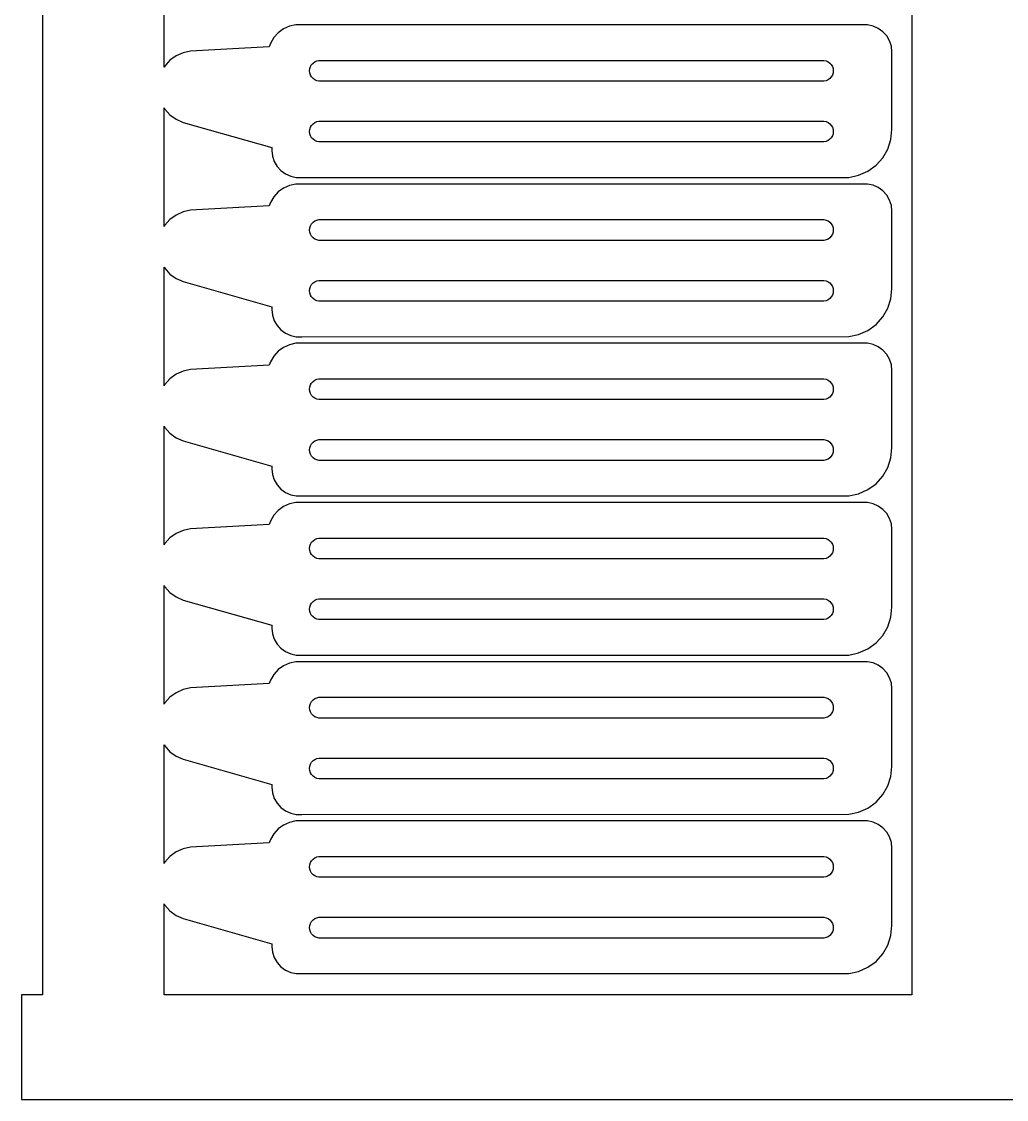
# Model space of a CAD drawing. Header units: metres. Extents: x 0 to 297, y 0 to 210.
# Drawn here: x 0 to 47, y 0 to 51.5 of the extents above; entities that cross this region are included whole.
import ezdxf

# ---------------------------------------------------------------- set-up
doc = ezdxf.new("R2010")
doc.units = ezdxf.units.M

msp = doc.modelspace()

# ---------------------------------------------------------------- linework, layer by layer
for p, q in [((1, 205), (1, 5)), ((42.5, 205), (42.5, 5)), ((6.8, 49.2693), (6.8, 54.9306)), ((12.5, 51.099), (12.2463, 50.9147)), ((12.7865, 51.2266), (12.5, 51.099)), ((13.0932, 51.2918), (12.7865, 51.2266)), ((40.3859, 51.2929), (13.0932, 51.2918)), ((40.6517, 51.2364), (40.3859, 51.2929)), ((40.9, 51.1258), (40.6517, 51.2364)), ((41.1199, 50.9661), (40.9, 51.1258)), ((41.3017, 50.7641), (41.1199, 50.9661)), ((12.0365, 50.6817), (11.8797, 50.4101)), ((12.2463, 50.9147), (12.0365, 50.6817)), ((41.4376, 50.5287), (41.3017, 50.7641)), ((41.5216, 50.2703), (41.4376, 50.5287)), ((7.7092, 49.9643), (7.375, 49.8155)), ((8.0671, 50.0404), (7.7092, 49.9643)), ((11.8275, 50.2495), (8.0671, 50.0404)), ((11.8797, 50.4101), (11.8275, 50.2495)), ((41.55, 50), (41.5216, 50.2703)), ((41.55, 46.3), (41.55, 50)), ((7.079, 49.6005), (6.8342, 49.3286)), ((7.375, 49.8155), (7.079, 49.6005)), ((13.7932, 49.3034), (13.8455, 49.3939)), ((13.8455, 49.3939), (13.9154, 49.4716)), ((13.9154, 49.4716), (14, 49.533)), ((14, 49.533), (14.0955, 49.5755)), ((14.0955, 49.5755), (14.1977, 49.5973)), ((14.1977, 49.5973), (38.3023, 49.5973)), ((38.3023, 49.5973), (38.4045, 49.5755)), ((38.4045, 49.5755), (38.5, 49.533)), ((38.5, 49.533), (38.5846, 49.4716)), ((38.5846, 49.4716), (38.6545, 49.3939)), ((38.6545, 49.3939), (38.7068, 49.3034)), ((6.8342, 49.3286), (6.8, 49.2693)), ((13.75, 49.1), (13.7609, 49.2039)), ((13.7609, 48.996), (13.75, 49.1)), ((13.7609, 49.2039), (13.7932, 49.3034)), ((13.7932, 48.8966), (13.7609, 48.996)), ((13.8455, 48.8061), (13.7932, 48.8966)), ((38.7068, 48.8966), (38.6545, 48.8061)), ((38.7068, 49.3034), (38.7391, 49.2039)), ((38.7391, 48.996), (38.7068, 48.8966)), ((38.7391, 49.2039), (38.75, 49.1)), ((38.75, 49.1), (38.7391, 48.996)), ((13.9154, 48.7284), (13.8455, 48.8061)), ((14, 48.667), (13.9154, 48.7284)), ((14.0955, 48.6245), (14, 48.667)), ((14.1977, 48.6027), (14.0955, 48.6245)), ((38.3023, 48.6027), (14.1977, 48.6027)), ((38.4045, 48.6245), (38.3023, 48.6027)), ((38.5, 48.667), (38.4045, 48.6245)), ((38.5846, 48.7284), (38.5, 48.667)), ((38.6545, 48.8061), (38.5846, 48.7284)), ((6.8, 41.6693), (6.8, 47.3306)), ((6.8, 47.3306), (6.8342, 47.2714)), ((6.8342, 47.2714), (7.079, 46.9995)), ((7.079, 46.9995), (7.375, 46.7845)), ((7.375, 46.7845), (7.7092, 46.6357)), ((7.7092, 46.6357), (11.9441, 45.4318)), ((13.7609, 46.304), (13.7932, 46.4034)), ((13.7932, 46.4034), (13.8455, 46.4939)), ((13.8455, 46.4939), (13.9154, 46.5716)), ((13.9154, 46.5716), (14, 46.633)), ((14, 46.633), (14.0955, 46.6755)), ((14.0955, 46.6755), (14.1977, 46.6973)), ((14.1977, 46.6973), (38.3023, 46.6973)), ((38.3023, 46.6973), (38.4045, 46.6755)), ((38.4045, 46.6755), (38.5, 46.633)), ((38.5, 46.633), (38.5846, 46.5716)), ((38.5846, 46.5716), (38.6545, 46.4939)), ((38.6545, 46.4939), (38.7068, 46.4034)), ((38.7068, 46.4034), (38.7391, 46.304)), ((13.75, 46.2), (13.7609, 46.304)), ((13.7609, 46.096), (13.75, 46.2)), ((13.7932, 45.9966), (13.7609, 46.096)), ((13.8455, 45.9061), (13.7932, 45.9966)), ((13.9154, 45.8284), (13.8455, 45.9061)), ((14, 45.767), (13.9154, 45.8284)), ((38.5846, 45.8284), (38.5, 45.767)), ((38.6545, 45.9061), (38.5846, 45.8284)), ((38.7068, 45.9966), (38.6545, 45.9061)), ((38.7391, 46.096), (38.7068, 45.9966)), ((38.7391, 46.304), (38.75, 46.2)), ((38.75, 46.2), (38.7391, 46.096)), ((41.3512, 45.3645), (41.4997, 45.8218)), ((41.4997, 45.8218), (41.55, 46.3)), ((11.9441, 45.4318), (11.95, 45.3)), ((11.95, 45.3), (11.9784, 45.0297)), ((14.0955, 45.7245), (14, 45.767)), ((14.1977, 45.7027), (14.0955, 45.7245)), ((38.3023, 45.7027), (14.1977, 45.7027)), ((38.4045, 45.7245), (38.3023, 45.7027)), ((38.5, 45.767), (38.4045, 45.7245)), ((41.1107, 44.9481), (41.3512, 45.3645)), ((11.9784, 45.0297), (12.0624, 44.7712)), ((12.0624, 44.7712), (12.1983, 44.5359)), ((40.789, 44.5908), (41.1107, 44.9481)), ((12.1983, 44.5359), (12.3801, 44.3339)), ((12.3801, 44.3339), (12.6, 44.1742)), ((39.9607, 44.1126), (40.4, 44.3081)), ((40.4, 44.3081), (40.789, 44.5908)), ((12.6, 44.1742), (12.8483, 44.0636)), ((12.8483, 44.0636), (13.1141, 44.0071)), ((13.1141, 44.0071), (13.3859, 44.0071)), ((13.3859, 44.0071), (39.4904, 44.0126)), ((39.4904, 44.0126), (39.9607, 44.1126)), ((12.2463, 43.3147), (12.0365, 43.0817)), ((12.5, 43.499), (12.2463, 43.3147)), ((12.7865, 43.6266), (12.5, 43.499)), ((13.0932, 43.6918), (12.7865, 43.6266)), ((40.3859, 43.6929), (13.0932, 43.6918)), ((40.6517, 43.6364), (40.3859, 43.6929)), ((40.9, 43.5258), (40.6517, 43.6364)), ((41.1199, 43.3661), (40.9, 43.5258)), ((41.3017, 43.1641), (41.1199, 43.3661)), ((11.8797, 42.8101), (11.8275, 42.6495)), ((12.0365, 43.0817), (11.8797, 42.8101)), ((41.4376, 42.9288), (41.3017, 43.1641)), ((41.5216, 42.6703), (41.4376, 42.9288)), ((7.375, 42.2155), (7.079, 42.0005)), ((7.7092, 42.3643), (7.375, 42.2155)), ((8.0671, 42.4404), (7.7092, 42.3643)), ((11.8275, 42.6495), (8.0671, 42.4404)), ((41.55, 42.4), (41.5216, 42.6703)), ((41.55, 38.7), (41.55, 42.4)), ((6.8342, 41.7286), (6.8, 41.6693)), ((7.079, 42.0005), (6.8342, 41.7286)), ((13.7609, 41.6039), (13.7932, 41.7034)), ((13.7932, 41.7034), (13.8455, 41.7939)), ((13.8455, 41.7939), (13.9154, 41.8716)), ((13.9154, 41.8716), (14, 41.933)), ((14, 41.933), (14.0955, 41.9755)), ((14.0955, 41.9755), (14.1977, 41.9973)), ((14.1977, 41.9973), (38.3023, 41.9973)), ((38.3023, 41.9973), (38.4045, 41.9755)), ((38.4045, 41.9755), (38.5, 41.933)), ((38.5, 41.933), (38.5846, 41.8716)), ((38.5846, 41.8716), (38.6545, 41.7939)), ((38.6545, 41.7939), (38.7068, 41.7034)), ((38.7068, 41.7034), (38.7391, 41.6039)), ((13.75, 41.5), (13.7609, 41.6039)), ((13.7609, 41.396), (13.75, 41.5)), ((13.7932, 41.2966), (13.7609, 41.396)), ((13.8455, 41.2061), (13.7932, 41.2966)), ((13.9154, 41.1284), (13.8455, 41.2061)), ((38.6545, 41.2061), (38.5846, 41.1284)), ((38.7068, 41.2966), (38.6545, 41.2061)), ((38.7391, 41.396), (38.7068, 41.2966)), ((38.7391, 41.6039), (38.75, 41.5)), ((38.75, 41.5), (38.7391, 41.396)), ((14, 41.067), (13.9154, 41.1284)), ((14.0955, 41.0245), (14, 41.067)), ((14.1977, 41.0027), (14.0955, 41.0245)), ((38.3023, 41.0027), (14.1977, 41.0027)), ((38.4045, 41.0245), (38.3023, 41.0027)), ((38.5, 41.067), (38.4045, 41.0245)), ((38.5846, 41.1284), (38.5, 41.067)), ((6.8, 34.0694), (6.8, 39.7306)), ((6.8, 39.7306), (6.8342, 39.6714)), ((6.8342, 39.6714), (7.079, 39.3995)), ((7.079, 39.3995), (7.375, 39.1844)), ((7.375, 39.1844), (7.7092, 39.0356)), ((7.7092, 39.0356), (11.9441, 37.8318)), ((13.75, 38.6), (13.7609, 38.7039)), ((13.7609, 38.496), (13.75, 38.6)), ((13.7609, 38.7039), (13.7932, 38.8034)), ((13.7932, 38.8034), (13.8455, 38.8939)), ((13.8455, 38.8939), (13.9154, 38.9716)), ((13.9154, 38.9716), (14, 39.033)), ((14, 39.033), (14.0955, 39.0755)), ((14.0955, 39.0755), (14.1977, 39.0973)), ((14.1977, 39.0973), (38.3023, 39.0973)), ((38.3023, 39.0973), (38.4045, 39.0755)), ((38.4045, 39.0755), (38.5, 39.033)), ((38.5, 39.033), (38.5846, 38.9716)), ((38.5846, 38.9716), (38.6545, 38.8939)), ((38.6545, 38.8939), (38.7068, 38.8034)), ((38.7068, 38.8034), (38.7391, 38.7039)), ((38.7391, 38.7039), (38.75, 38.6)), ((38.75, 38.6), (38.7391, 38.496)), ((41.4997, 38.2218), (41.55, 38.7)), ((13.7932, 38.3966), (13.7609, 38.496)), ((13.8455, 38.3061), (13.7932, 38.3966)), ((13.9154, 38.2284), (13.8455, 38.3061)), ((14, 38.167), (13.9154, 38.2284)), ((14.0955, 38.1245), (14, 38.167)), ((14.1977, 38.1027), (14.0955, 38.1245)), ((38.3023, 38.1027), (14.1977, 38.1027)), ((38.4045, 38.1245), (38.3023, 38.1027)), ((38.5, 38.167), (38.4045, 38.1245)), ((38.5846, 38.2284), (38.5, 38.167)), ((38.6545, 38.3061), (38.5846, 38.2284)), ((38.7068, 38.3966), (38.6545, 38.3061)), ((38.7391, 38.496), (38.7068, 38.3966)), ((41.3512, 37.7645), (41.4997, 38.2218)), ((11.9441, 37.8318), (11.95, 37.7)), ((11.95, 37.7), (11.9784, 37.4297)), ((41.1107, 37.3481), (41.3512, 37.7645)), ((11.9784, 37.4297), (12.0624, 37.1712)), ((12.0624, 37.1712), (12.1983, 36.9359)), ((40.789, 36.9908), (41.1107, 37.3481)), ((12.1983, 36.9359), (12.3801, 36.7339)), ((12.3801, 36.7339), (12.6, 36.5742)), ((12.6, 36.5742), (12.8483, 36.4636)), ((39.9607, 36.5126), (40.4, 36.7081)), ((40.4, 36.7081), (40.789, 36.9908)), ((12.7865, 36.0266), (12.5, 35.899)), ((13.0932, 36.0918), (12.7865, 36.0266)), ((12.8483, 36.4636), (13.1141, 36.4071)), ((40.3859, 36.0929), (13.0932, 36.0918)), ((13.1141, 36.4071), (13.3859, 36.4071)), ((13.3859, 36.4071), (39.4904, 36.4126)), ((39.4904, 36.4126), (39.9607, 36.5126)), ((40.6517, 36.0364), (40.3859, 36.0929)), ((40.9, 35.9258), (40.6517, 36.0364)), ((12.2463, 35.7147), (12.0365, 35.4817)), ((12.5, 35.899), (12.2463, 35.7147)), ((41.1199, 35.7661), (40.9, 35.9258)), ((41.3017, 35.5641), (41.1199, 35.7661)), ((41.4376, 35.3288), (41.3017, 35.5641)), ((11.8275, 35.0495), (8.0671, 34.8404)), ((11.8797, 35.2101), (11.8275, 35.0495)), ((12.0365, 35.4817), (11.8797, 35.2101)), ((41.5216, 35.0703), (41.4376, 35.3288)), ((41.55, 34.8), (41.5216, 35.0703)), ((7.375, 34.6155), (7.079, 34.4005)), ((7.7092, 34.7643), (7.375, 34.6155)), ((8.0671, 34.8404), (7.7092, 34.7643)), ((41.55, 31.1), (41.55, 34.8)), ((6.8342, 34.1286), (6.8, 34.0694)), ((7.079, 34.4005), (6.8342, 34.1286)), ((13.75, 33.9), (13.7609, 34.004)), ((13.7609, 34.004), (13.7932, 34.1034)), ((13.7932, 34.1034), (13.8455, 34.1939)), ((13.8455, 34.1939), (13.9154, 34.2716)), ((13.9154, 34.2716), (14, 34.333)), ((14, 34.333), (14.0955, 34.3755)), ((14.0955, 34.3755), (14.1977, 34.3972)), ((14.1977, 34.3972), (38.3023, 34.3972)), ((38.3023, 34.3972), (38.4045, 34.3755)), ((38.4045, 34.3755), (38.5, 34.333)), ((38.5, 34.333), (38.5846, 34.2716)), ((38.5846, 34.2716), (38.6545, 34.1939)), ((38.6545, 34.1939), (38.7068, 34.1034)), ((38.7068, 34.1034), (38.7391, 34.004)), ((38.7391, 34.004), (38.75, 33.9)), ((13.7609, 33.796), (13.75, 33.9)), ((13.7932, 33.6966), (13.7609, 33.796)), ((13.8455, 33.6061), (13.7932, 33.6966)), ((13.9154, 33.5284), (13.8455, 33.6061)), ((14, 33.467), (13.9154, 33.5284)), ((14.0955, 33.4245), (14, 33.467)), ((38.5, 33.467), (38.4045, 33.4245)), ((38.5846, 33.5284), (38.5, 33.467)), ((38.6545, 33.6061), (38.5846, 33.5284)), ((38.7068, 33.6966), (38.6545, 33.6061)), ((38.7391, 33.796), (38.7068, 33.6966)), ((38.75, 33.9), (38.7391, 33.796)), ((14.1977, 33.4027), (14.0955, 33.4245)), ((38.3023, 33.4027), (14.1977, 33.4027)), ((38.4045, 33.4245), (38.3023, 33.4027)), ((6.8, 26.4693), (6.8, 32.1306)), ((6.8, 32.1306), (6.8342, 32.0714)), ((6.8342, 32.0714), (7.079, 31.7995)), ((7.079, 31.7995), (7.375, 31.5844)), ((7.375, 31.5844), (7.7092, 31.4356)), ((7.7092, 31.4356), (11.9441, 30.2318)), ((13.9154, 31.3716), (14, 31.433)), ((14, 31.433), (14.0955, 31.4755)), ((14.0955, 31.4755), (14.1977, 31.4973)), ((14.1977, 31.4973), (38.3023, 31.4973)), ((38.3023, 31.4973), (38.4045, 31.4755)), ((38.4045, 31.4755), (38.5, 31.433)), ((38.5, 31.433), (38.5846, 31.3716)), ((13.75, 31), (13.7609, 31.1039)), ((13.7609, 30.896), (13.75, 31)), ((13.7609, 31.1039), (13.7932, 31.2034)), ((13.7932, 30.7966), (13.7609, 30.896)), ((13.7932, 31.2034), (13.8455, 31.2939)), ((13.8455, 31.2939), (13.9154, 31.3716)), ((38.5846, 31.3716), (38.6545, 31.2939)), ((38.6545, 31.2939), (38.7068, 31.2034)), ((38.7068, 31.2034), (38.7391, 31.1039)), ((38.7391, 30.896), (38.7068, 30.7966)), ((38.7391, 31.1039), (38.75, 31)), ((38.75, 31), (38.7391, 30.896)), ((41.4997, 30.6218), (41.55, 31.1)), ((13.8455, 30.7061), (13.7932, 30.7966)), ((13.9154, 30.6284), (13.8455, 30.7061)), ((14, 30.567), (13.9154, 30.6284)), ((14.0955, 30.5245), (14, 30.567)), ((14.1977, 30.5027), (14.0955, 30.5245)), ((38.3023, 30.5027), (14.1977, 30.5027)), ((38.4045, 30.5245), (38.3023, 30.5027)), ((38.5, 30.567), (38.4045, 30.5245)), ((38.5846, 30.6284), (38.5, 30.567)), ((38.6545, 30.7061), (38.5846, 30.6284)), ((38.7068, 30.7966), (38.6545, 30.7061)), ((41.3512, 30.1645), (41.4997, 30.6218)), ((11.9441, 30.2318), (11.95, 30.1)), ((11.95, 30.1), (11.9784, 29.8297)), ((41.1107, 29.7481), (41.3512, 30.1645)), ((11.9784, 29.8297), (12.0624, 29.5712)), ((12.0624, 29.5712), (12.1983, 29.3359)), ((12.1983, 29.3359), (12.3801, 29.1339)), ((40.4, 29.1081), (40.789, 29.3908)), ((40.789, 29.3908), (41.1107, 29.7481)), ((12.3801, 29.1339), (12.6, 28.9742)), ((12.6, 28.9742), (12.8483, 28.8636)), ((12.8483, 28.8636), (13.1141, 28.8071)), ((13.3859, 28.8071), (39.4904, 28.8126)), ((39.4904, 28.8126), (39.9607, 28.9126)), ((39.9607, 28.9126), (40.4, 29.1081)), ((12.5, 28.299), (12.2463, 28.1147)), ((12.7865, 28.4266), (12.5, 28.299)), ((13.0932, 28.4918), (12.7865, 28.4266)), ((40.3859, 28.4929), (13.0932, 28.4918)), ((13.1141, 28.8071), (13.3859, 28.8071)), ((40.6517, 28.4364), (40.3859, 28.4929)), ((40.9, 28.3258), (40.6517, 28.4364)), ((41.1199, 28.1661), (40.9, 28.3258)), ((12.0365, 27.8817), (11.8797, 27.6101)), ((12.2463, 28.1147), (12.0365, 27.8817)), ((41.3017, 27.9641), (41.1199, 28.1661)), ((41.4376, 27.7287), (41.3017, 27.9641)), ((11.8275, 27.4495), (8.0671, 27.2404)), ((11.8797, 27.6101), (11.8275, 27.4495)), ((41.5216, 27.4703), (41.4376, 27.7287)), ((41.55, 27.2), (41.5216, 27.4703)), ((7.079, 26.8005), (6.8342, 26.5286)), ((7.375, 27.0155), (7.079, 26.8005)), ((7.7092, 27.1643), (7.375, 27.0155)), ((8.0671, 27.2404), (7.7092, 27.1643)), ((14, 26.733), (14.0955, 26.7755)), ((14.0955, 26.7755), (14.1977, 26.7973)), ((14.1977, 26.7973), (38.3023, 26.7973)), ((38.3023, 26.7973), (38.4045, 26.7755)), ((38.4045, 26.7755), (38.5, 26.733)), ((41.55, 23.5), (41.55, 27.2)), ((6.8342, 26.5286), (6.8, 26.4693)), ((13.75, 26.3), (13.7609, 26.4039)), ((13.7609, 26.196), (13.75, 26.3)), ((13.7609, 26.4039), (13.7932, 26.5034)), ((13.7932, 26.5034), (13.8455, 26.5939)), ((13.8455, 26.5939), (13.9154, 26.6716)), ((13.9154, 26.6716), (14, 26.733)), ((38.5, 26.733), (38.5846, 26.6716)), ((38.5846, 26.6716), (38.6545, 26.5939)), ((38.6545, 26.5939), (38.7068, 26.5034)), ((38.7068, 26.5034), (38.7391, 26.4039)), ((38.7391, 26.4039), (38.75, 26.3)), ((38.75, 26.3), (38.7391, 26.196)), ((13.7932, 26.0966), (13.7609, 26.196)), ((13.8455, 26.0061), (13.7932, 26.0966)), ((13.9154, 25.9284), (13.8455, 26.0061)), ((14, 25.867), (13.9154, 25.9284)), ((14.0955, 25.8245), (14, 25.867)), ((14.1977, 25.8027), (14.0955, 25.8245)), ((38.3023, 25.8027), (14.1977, 25.8027)), ((38.4045, 25.8245), (38.3023, 25.8027)), ((38.5, 25.867), (38.4045, 25.8245)), ((38.5846, 25.9284), (38.5, 25.867)), ((38.6545, 26.0061), (38.5846, 25.9284)), ((38.7068, 26.0966), (38.6545, 26.0061)), ((38.7391, 26.196), (38.7068, 26.0966)), ((6.8, 18.8693), (6.8, 24.5306)), ((6.8, 24.5306), (6.8342, 24.4714)), ((6.8342, 24.4714), (7.079, 24.1995)), ((7.079, 24.1995), (7.375, 23.9845)), ((7.375, 23.9845), (7.7092, 23.8356)), ((7.7092, 23.8356), (11.9441, 22.6318)), ((13.7932, 23.6034), (13.8455, 23.6939)), ((13.8455, 23.6939), (13.9154, 23.7716)), ((13.9154, 23.7716), (14, 23.833)), ((14, 23.833), (14.0955, 23.8755)), ((14.0955, 23.8755), (14.1977, 23.8972)), ((14.1977, 23.8972), (38.3023, 23.8972)), ((38.3023, 23.8972), (38.4045, 23.8755)), ((38.4045, 23.8755), (38.5, 23.833)), ((38.5, 23.833), (38.5846, 23.7716)), ((38.5846, 23.7716), (38.6545, 23.6939)), ((38.6545, 23.6939), (38.7068, 23.6034)), ((13.75, 23.4), (13.7609, 23.504)), ((13.7609, 23.296), (13.75, 23.4)), ((13.7609, 23.504), (13.7932, 23.6034)), ((13.7932, 23.1966), (13.7609, 23.296)), ((13.8455, 23.1061), (13.7932, 23.1966)), ((38.7068, 23.1966), (38.6545, 23.1061)), ((38.7068, 23.6034), (38.7391, 23.504)), ((38.7391, 23.296), (38.7068, 23.1966)), ((38.7391, 23.504), (38.75, 23.4)), ((38.75, 23.4), (38.7391, 23.296)), ((41.4997, 23.0218), (41.55, 23.5)), ((13.9154, 23.0284), (13.8455, 23.1061)), ((14, 22.967), (13.9154, 23.0284)), ((14.0955, 22.9245), (14, 22.967)), ((14.1977, 22.9027), (14.0955, 22.9245)), ((38.3023, 22.9027), (14.1977, 22.9027)), ((38.4045, 22.9245), (38.3023, 22.9027)), ((38.5, 22.967), (38.4045, 22.9245)), ((38.5846, 23.0284), (38.5, 22.967)), ((38.6545, 23.1061), (38.5846, 23.0284)), ((41.3512, 22.5645), (41.4997, 23.0218)), ((11.9441, 22.6318), (11.95, 22.5)), ((11.95, 22.5), (11.9784, 22.2297)), ((11.9784, 22.2297), (12.0624, 21.9712)), ((40.789, 21.7908), (41.1107, 22.1481)), ((41.1107, 22.1481), (41.3512, 22.5645)), ((12.0624, 21.9712), (12.1983, 21.7359)), ((12.1983, 21.7359), (12.3801, 21.5339)), ((40.4, 21.5081), (40.789, 21.7908)), ((12.3801, 21.5339), (12.6, 21.3742)), ((12.6, 21.3742), (12.8483, 21.2636)), ((12.8483, 21.2636), (13.1141, 21.2071)), ((13.1141, 21.2071), (13.3859, 21.2071)), ((13.3859, 21.2071), (39.4904, 21.2126)), ((39.4904, 21.2126), (39.9607, 21.3126)), ((39.9607, 21.3126), (40.4, 21.5081)), ((12.5, 20.699), (12.2463, 20.5147)), ((12.7865, 20.8266), (12.5, 20.699)), ((13.0932, 20.8918), (12.7865, 20.8266)), ((40.3859, 20.8929), (13.0932, 20.8918)), ((40.6517, 20.8364), (40.3859, 20.8929)), ((40.9, 20.7258), (40.6517, 20.8364)), ((41.1199, 20.5661), (40.9, 20.7258)), ((12.0365, 20.2817), (11.8797, 20.0101)), ((12.2463, 20.5147), (12.0365, 20.2817)), ((41.3017, 20.3641), (41.1199, 20.5661)), ((41.4376, 20.1288), (41.3017, 20.3641)), ((41.5216, 19.8703), (41.4376, 20.1288)), ((7.7092, 19.5643), (7.375, 19.4155)), ((8.0671, 19.6404), (7.7092, 19.5643)), ((11.8275, 19.8495), (8.0671, 19.6404)), ((11.8797, 20.0101), (11.8275, 19.8495)), ((41.55, 19.6), (41.5216, 19.8703)), ((41.55, 15.9), (41.55, 19.6)), ((7.079, 19.2005), (6.8342, 18.9286)), ((7.375, 19.4155), (7.079, 19.2005)), ((13.8455, 18.9939), (13.9154, 19.0716)), ((13.9154, 19.0716), (14, 19.133)), ((14, 19.133), (14.0955, 19.1755)), ((14.0955, 19.1755), (14.1977, 19.1973)), ((14.1977, 19.1973), (38.3023, 19.1973)), ((38.3023, 19.1973), (38.4045, 19.1755)), ((38.4045, 19.1755), (38.5, 19.133)), ((38.5, 19.133), (38.5846, 19.0716)), ((38.5846, 19.0716), (38.6545, 18.9939)), ((6.8342, 18.9286), (6.8, 18.8693)), ((13.75, 18.7), (13.7609, 18.804)), ((13.7609, 18.596), (13.75, 18.7)), ((13.7609, 18.804), (13.7932, 18.9034)), ((13.7932, 18.4966), (13.7609, 18.596)), ((13.7932, 18.9034), (13.8455, 18.9939)), ((38.6545, 18.9939), (38.7068, 18.9034)), ((38.7068, 18.9034), (38.7391, 18.804)), ((38.7391, 18.596), (38.7068, 18.4966)), ((38.7391, 18.804), (38.75, 18.7)), ((38.75, 18.7), (38.7391, 18.596)), ((13.8455, 18.4061), (13.7932, 18.4966)), ((13.9154, 18.3284), (13.8455, 18.4061)), ((14, 18.267), (13.9154, 18.3284)), ((14.0955, 18.2245), (14, 18.267)), ((14.1977, 18.2027), (14.0955, 18.2245)), ((38.3023, 18.2027), (14.1977, 18.2027)), ((38.4045, 18.2245), (38.3023, 18.2027)), ((38.5, 18.267), (38.4045, 18.2245)), ((38.5846, 18.3284), (38.5, 18.267)), ((38.6545, 18.4061), (38.5846, 18.3284)), ((38.7068, 18.4966), (38.6545, 18.4061)), ((6.8, 11.2693), (6.8, 16.9306)), ((6.8, 16.9306), (6.8342, 16.8714)), ((6.8342, 16.8714), (7.079, 16.5995)), ((7.079, 16.5995), (7.375, 16.3844)), ((7.375, 16.3844), (7.7092, 16.2356)), ((7.7092, 16.2356), (11.9441, 15.0318)), ((13.7609, 15.9039), (13.7932, 16.0034)), ((13.7932, 16.0034), (13.8455, 16.0939)), ((13.8455, 16.0939), (13.9154, 16.1716)), ((13.9154, 16.1716), (14, 16.233)), ((14, 16.233), (14.0955, 16.2755)), ((14.0955, 16.2755), (14.1977, 16.2973)), ((14.1977, 16.2973), (38.3023, 16.2973)), ((38.3023, 16.2973), (38.4045, 16.2755)), ((38.4045, 16.2755), (38.5, 16.233)), ((38.5, 16.233), (38.5846, 16.1716)), ((38.5846, 16.1716), (38.6545, 16.0939)), ((38.6545, 16.0939), (38.7068, 16.0034)), ((38.7068, 16.0034), (38.7391, 15.9039)), ((13.75, 15.8), (13.7609, 15.9039)), ((13.7609, 15.696), (13.75, 15.8)), ((13.7932, 15.5966), (13.7609, 15.696)), ((13.8455, 15.5061), (13.7932, 15.5966)), ((13.9154, 15.4284), (13.8455, 15.5061)), ((38.6545, 15.5061), (38.5846, 15.4284)), ((38.7068, 15.5966), (38.6545, 15.5061)), ((38.7391, 15.696), (38.7068, 15.5966)), ((38.7391, 15.9039), (38.75, 15.8)), ((38.75, 15.8), (38.7391, 15.696)), ((41.4997, 15.4218), (41.55, 15.9)), ((11.9441, 15.0318), (11.95, 14.9)), ((14, 15.367), (13.9154, 15.4284)), ((14.0955, 15.3245), (14, 15.367)), ((14.1977, 15.3027), (14.0955, 15.3245)), ((38.3023, 15.3027), (14.1977, 15.3027)), ((38.4045, 15.3245), (38.3023, 15.3027)), ((38.5, 15.367), (38.4045, 15.3245)), ((38.5846, 15.4284), (38.5, 15.367)), ((41.1107, 14.5481), (41.3512, 14.9645)), ((41.3512, 14.9645), (41.4997, 15.4218)), ((11.95, 14.9), (11.9784, 14.6297)), ((11.9784, 14.6297), (12.0624, 14.3712)), ((40.789, 14.1908), (41.1107, 14.5481)), ((12.0624, 14.3712), (12.1983, 14.1359)), ((12.1983, 14.1359), (12.3801, 13.9339)), ((12.3801, 13.9339), (12.6, 13.7742)), ((39.9607, 13.7126), (40.4, 13.9081)), ((40.4, 13.9081), (40.789, 14.1908)), ((12.6, 13.7742), (12.8483, 13.6636)), ((12.8483, 13.6636), (13.1141, 13.6071)), ((13.1141, 13.6071), (13.3859, 13.6071)), ((13.3859, 13.6071), (39.4904, 13.6126)), ((39.4904, 13.6126), (39.9607, 13.7126)), ((12.2463, 12.9147), (12.0365, 12.6817)), ((12.5, 13.099), (12.2463, 12.9147)), ((12.7865, 13.2266), (12.5, 13.099)), ((13.0932, 13.2918), (12.7865, 13.2266)), ((40.3859, 13.2929), (13.0932, 13.2918)), ((40.6517, 13.2364), (40.3859, 13.2929)), ((40.9, 13.1258), (40.6517, 13.2364)), ((41.1199, 12.9661), (40.9, 13.1258)), ((41.3017, 12.7641), (41.1199, 12.9661)), ((11.8797, 12.4101), (11.8275, 12.2495)), ((12.0365, 12.6817), (11.8797, 12.4101)), ((41.4376, 12.5287), (41.3017, 12.7641)), ((41.5216, 12.2703), (41.4376, 12.5287)), ((7.7092, 11.9643), (7.375, 11.8155)), ((8.0671, 12.0404), (7.7092, 11.9643)), ((11.8275, 12.2495), (8.0671, 12.0404)), ((41.55, 12), (41.5216, 12.2703)), ((41.55, 8.3), (41.55, 12)), ((6.8342, 11.3286), (6.8, 11.2693)), ((7.079, 11.6005), (6.8342, 11.3286)), ((7.375, 11.8155), (7.079, 11.6005)), ((13.7932, 11.3034), (13.8455, 11.3939)), ((13.8455, 11.3939), (13.9154, 11.4716)), ((13.9154, 11.4716), (14, 11.533)), ((14, 11.533), (14.0955, 11.5755)), ((14.0955, 11.5755), (14.1977, 11.5973)), ((14.1977, 11.5973), (38.3023, 11.5973)), ((38.3023, 11.5973), (38.4045, 11.5755)), ((38.4045, 11.5755), (38.5, 11.533)), ((38.5, 11.533), (38.5846, 11.4716)), ((38.5846, 11.4716), (38.6545, 11.3939)), ((38.6545, 11.3939), (38.7068, 11.3034)), ((13.75, 11.1), (13.7609, 11.2039)), ((13.7609, 10.996), (13.75, 11.1)), ((13.7609, 11.2039), (13.7932, 11.3034)), ((13.7932, 10.8966), (13.7609, 10.996)), ((13.8455, 10.8061), (13.7932, 10.8966)), ((13.9154, 10.7284), (13.8455, 10.8061)), ((38.6545, 10.8061), (38.5846, 10.7284)), ((38.7068, 10.8966), (38.6545, 10.8061)), ((38.7068, 11.3034), (38.7391, 11.2039)), ((38.7391, 10.996), (38.7068, 10.8966)), ((38.7391, 11.2039), (38.75, 11.1)), ((38.75, 11.1), (38.7391, 10.996)), ((14, 10.667), (13.9154, 10.7284)), ((14.0955, 10.6245), (14, 10.667)), ((14.1977, 10.6027), (14.0955, 10.6245)), ((38.3023, 10.6027), (14.1977, 10.6027)), ((38.4045, 10.6245), (38.3023, 10.6027)), ((38.5, 10.667), (38.4045, 10.6245)), ((38.5846, 10.7284), (38.5, 10.667)), ((6.8, 5), (6.8, 9.3306)), ((6.8, 9.3306), (6.8342, 9.2714)), ((6.8342, 9.2714), (7.079, 8.9995)), ((7.079, 8.9995), (7.375, 8.7844)), ((7.375, 8.7844), (7.7092, 8.6357)), ((7.7092, 8.6357), (11.9441, 7.4318)), ((13.75, 8.2), (13.7609, 8.304)), ((13.7609, 8.304), (13.7932, 8.4034)), ((13.7932, 8.4034), (13.8455, 8.4939)), ((13.8455, 8.4939), (13.9154, 8.5716)), ((13.9154, 8.5716), (14, 8.633)), ((14, 8.633), (14.0955, 8.6755)), ((14.0955, 8.6755), (14.1977, 8.6973)), ((14.1977, 8.6973), (38.3023, 8.6973)), ((38.3023, 8.6973), (38.4045, 8.6755)), ((38.4045, 8.6755), (38.5, 8.633)), ((38.5, 8.633), (38.5846, 8.5716)), ((38.5846, 8.5716), (38.6545, 8.4939)), ((38.6545, 8.4939), (38.7068, 8.4034)), ((38.7068, 8.4034), (38.7391, 8.304)), ((38.7391, 8.304), (38.75, 8.2)), ((41.4997, 7.8218), (41.55, 8.3)), ((13.7609, 8.096), (13.75, 8.2)), ((13.7932, 7.9966), (13.7609, 8.096)), ((13.8455, 7.9061), (13.7932, 7.9966)), ((13.9154, 7.8284), (13.8455, 7.9061)), ((14, 7.767), (13.9154, 7.8284)), ((14.0955, 7.7245), (14, 7.767)), ((14.1977, 7.7027), (14.0955, 7.7245)), ((38.4045, 7.7245), (38.3023, 7.7027)), ((38.5, 7.767), (38.4045, 7.7245)), ((38.5846, 7.8284), (38.5, 7.767)), ((38.6545, 7.9061), (38.5846, 7.8284)), ((38.7068, 7.9966), (38.6545, 7.9061)), ((38.7391, 8.096), (38.7068, 7.9966)), ((38.75, 8.2), (38.7391, 8.096)), ((41.3512, 7.3645), (41.4997, 7.8218)), ((11.9441, 7.4318), (11.95, 7.3)), ((11.95, 7.3), (11.9784, 7.0297)), ((38.3023, 7.7027), (14.1977, 7.7027)), ((41.1107, 6.9481), (41.3512, 7.3645)), ((11.9784, 7.0297), (12.0624, 6.7712)), ((12.0624, 6.7712), (12.1983, 6.5359)), ((40.789, 6.5908), (41.1107, 6.9481)), ((12.1983, 6.5359), (12.3801, 6.3339)), ((12.3801, 6.3339), (12.6, 6.1742)), ((12.6, 6.1742), (12.8483, 6.0636)), ((39.9607, 6.1126), (40.4, 6.3081)), ((40.4, 6.3081), (40.789, 6.5908)), ((12.8483, 6.0636), (13.1141, 6.0071)), ((13.1141, 6.0071), (13.3859, 6.0071)), ((13.3859, 6.0071), (39.4904, 6.0126)), ((39.4904, 6.0126), (39.9607, 6.1126)), ((1, 5), (0, 5)), ((0, 5), (0, 0)), ((42.5, 5), (6.8, 5)), ((0, 0), (297, 0))]:
    msp.add_line(p, q)

doc.saveas('drawing.dxf')
